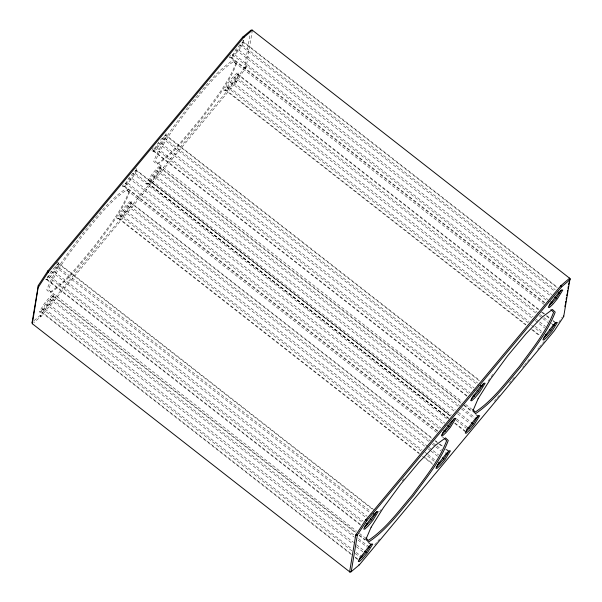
<?xml version="1.0" encoding="UTF-8"?>
<svg xmlns="http://www.w3.org/2000/svg" width="602" height="602" viewBox="0 0 602 602"><rect width="100%" height="100%" fill="white"/><g stroke="black" fill="none" stroke-linecap="round" stroke-linejoin="round"><path stroke-width="0.45" stroke-dasharray="3.01 2.26" d="M34.096 320.58L40.326 315.267L235.209 81.3L244.615 67.078L250.146 34.013M252.388 30.175L246.241 66.92L236.533 81.684L41.184 316.276L33.772 322.664M236.195 81.917L236.059 82.316L235.209 81.3L236.533 81.684L235.209 81.3L236.368 81.804L236.059 82.316L235.698 81.609L236.368 81.804M40.733 316.765L41.184 316.276L40.326 315.267L40.733 316.765L40.326 315.267M129.182 190.977C121.469 211.535 107.058 228.572 94.364 246.188C80.42 262.464 67.605 280.479 49.537 292.504L46.775 289.908C54.489 269.35 68.899 252.313 81.594 234.697C95.537 218.421 108.352 200.406 126.42 188.381L129.182 190.977L129.362 192.557C121.785 212.754 107.63 229.49 95.161 246.797C81.458 262.788 68.869 280.487 51.117 292.301L49.537 292.504M236.135 62.57C228.421 83.136 214.011 100.165 201.316 117.781C187.372 134.058 174.557 152.073 156.49 164.105L153.728 161.509C161.441 140.951 175.852 123.914 188.546 106.298C202.49 90.022 215.305 72.007 233.373 59.974L236.135 62.57L236.315 64.151C228.737 84.348 214.583 101.083 202.114 118.391C188.411 134.381 175.822 152.08 158.07 163.902L156.49 164.105M360.583 525.14L46.264 279.358L51.2 271.367L55.203 266.558L58.326 263.608L59.274 263.736L373.594 509.525M57.8 266.769L59.274 263.736L59.094 262.163L53.616 271.028L45.684 279.659L47.212 279.486L50.335 276.536L57.8 266.769L370.636 511.399M351.455 554.698L40.831 311.806L45.767 303.814L49.778 299.006L52.901 296.064L53.841 296.184L355.586 532.138M53.661 294.611L48.183 303.483L43.72 308.841L40.251 312.107L39.205 311.964L44.683 303.092L49.146 297.734L52.615 294.468L53.661 294.611L53.841 296.184L52.366 299.224L48.912 304.176L41.779 311.934L40.251 312.107M123.117 184.596L122.296 186.274L124.87 186.244L132.004 178.485L136.94 170.494L136.752 168.921L135.706 168.778M437.503 431.325L123.929 186.116L128.858 178.124L132.869 173.316L135.992 170.374L136.94 170.494L450.514 415.704M136.752 168.921L131.274 177.793L123.342 186.417M419.504 453.946L118.496 218.571L123.433 210.58L127.436 205.764L130.559 202.821L131.507 202.949L431.777 437.744M153.224 147.746L151.584 151.11L154.165 151.079L161.291 143.321L164.752 138.37L166.227 135.33L166.047 133.757L160.568 142.629L152.637 151.252M466.798 396.161L153.217 150.951L158.153 142.967L162.156 138.151L165.279 135.209L166.227 135.33L479.809 380.539M131.326 201.369L125.848 210.241L121.386 215.599L117.917 218.872L116.863 218.729L122.341 209.857L126.804 204.499L130.273 201.226L131.326 201.369L131.507 202.949L130.032 205.982L126.57 210.941L119.444 218.692L117.917 218.872M448.791 418.781L147.783 183.407L152.72 175.415L156.731 170.599L159.854 167.657L160.794 167.785L461.064 402.58M160.614 166.205L155.135 175.077L150.673 180.434L147.204 183.708L146.158 183.565L151.636 174.693L156.099 169.335L159.568 166.062L160.614 166.205L160.794 167.785L159.319 170.817L155.865 175.776L148.732 183.527L147.204 183.708M230.476 55.346L229.249 57.875L231.823 57.845L238.956 50.086L243.893 42.095L243.705 40.515L242.659 40.379M544.456 302.919L230.882 57.717L235.811 49.725L239.822 44.909L242.945 41.967L243.893 42.095L557.467 287.297M243.705 40.515L238.226 49.387L230.295 58.018M525.719 324.96L225.449 90.165L230.385 82.173L234.389 77.365L237.512 74.415L238.46 74.543L538.73 309.338M238.279 72.97L232.801 81.842L228.339 87.2L224.87 90.466L223.816 90.323L229.294 81.451L233.757 76.093L237.226 72.827L238.279 72.97L238.46 74.543L236.985 77.575L233.523 82.534L226.397 90.292L224.87 90.466M379.644 511.866L381.6 508.75M488.064 381.126L493.821 372.864M558.754 322.439L562.306 316.968M402.219 480.81L403.972 478.71M374.7 544.878L377.108 541.988M377.71 541.266L380.11 538.376M494.392 401.18L496.8 398.291M497.402 397.568L499.81 394.679M509.427 383.128L511.835 380.238M512.437 379.516L514.845 376.626M522.664 367.243L523.868 365.798M524.47 365.075L526.87 362.186M527.472 361.463L529.88 358.574M537.699 349.183L538.903 347.745M539.505 347.023L541.913 344.133M542.515 343.411L544.313 341.244M56.31 263.653L58.04 262.02M544.231 304.492L233.606 61.6C215.855 73.414 203.265 91.113 189.562 107.103C177.093 124.411 162.939 141.146 155.361 161.351L462.035 401.587M436.533 432.319L126.653 189.999C108.902 201.82 96.312 219.519 82.609 235.51C70.141 252.817 55.986 269.553 48.408 289.75L356.557 531.152M246.037 67.033L244.615 67.078M245.323 67.055L246.241 66.92L245.323 67.055L246.037 67.311M230.882 57.717L231.823 57.845L544.667 302.467M225.449 90.165L226.397 90.292L525.922 324.508M153.217 150.951L154.165 151.079L467.001 395.71M147.783 183.407L148.732 183.527L448.257 417.75M123.929 186.116L124.87 186.244L438.452 431.453M118.496 218.571L119.444 218.692L418.969 452.915M46.264 279.358L47.212 279.486L360.786 524.688M40.831 311.806L41.779 311.934L351.658 554.246M40.59 315.854L40.853 316.434M242.945 41.967L557.264 287.756M242.418 45.127L555.255 289.758M239.822 44.909L554.878 291.278M238.956 50.086L551.793 294.709M235.811 49.725L550.13 295.507M234.946 54.895L547.79 299.525M232.357 54.684L548.889 302.204M542.425 312.235L549.822 318.014M552.779 320.332L555.736 322.642M237.512 74.415L538.519 309.797M541.476 312.107L543.696 313.838M546.654 316.155L549.611 318.466M553.313 321.363L554.788 322.514M236.985 77.575L537.255 312.378M540.212 314.688L543.17 316.998M543.907 317.578L548.347 321.047M551.304 323.364L552.779 324.523M234.389 77.365L536.134 313.318M539.099 315.629L542.056 317.939M542.793 318.518L547.971 322.567M233.523 82.534L533.056 316.75M536.013 319.068L538.971 321.378M539.708 321.957L545.623 326.585M230.385 82.173L532.13 318.127M535.088 320.445L544.705 327.962M229.52 87.35L529.045 321.566M534.96 326.194L541.619 331.393M226.924 87.132L528.669 323.086M531.626 325.396L541.243 332.914M532.574 329.715L539.234 334.923M531.634 329.587L539.768 335.954M165.279 135.209L479.598 380.991M164.752 138.37L477.589 382.992M162.156 138.151L478.695 385.671M161.291 143.321L474.135 387.951M158.153 142.967L474.685 390.487M157.288 148.137L470.124 392.767M154.691 147.919L469.011 393.708M465.73 404.484L471.644 409.104M464.022 404.89L472.156 411.256M476.596 414.725L478.071 415.884M159.854 167.657L463.073 404.77M463.818 405.349L471.953 411.708M475.648 414.597L477.13 415.756M159.319 170.817L459.589 405.613M462.547 407.93L476.596 418.917M156.731 170.599L458.476 406.553M461.433 408.871L474.007 418.699M155.865 175.776L455.39 409.992M458.348 412.302L471.659 422.717M152.72 175.415L454.465 411.369M457.422 413.679L469.996 423.515M151.855 180.585L451.38 414.808M456.557 418.857L467.649 427.525M149.258 180.367L451.011 416.328M456.181 420.369L466.535 428.466M135.992 170.374L450.311 416.155M454.916 422.958L466.008 431.626M135.465 173.534L448.302 418.157M454.706 423.409L465.06 431.506M132.869 173.316L449.408 420.836M132.004 178.485L444.84 423.116M128.858 178.124L445.397 425.652M127.993 183.301L440.837 427.932M125.404 183.083L439.723 428.872M442.455 436.947L443.93 438.098M435.472 440.634L436.954 441.793M439.911 444.103L442.869 446.421M446.564 449.31L448.783 451.048M130.559 202.821L431.566 438.196M435.269 441.085L438.226 443.403M438.963 443.983L442.658 446.872M445.623 449.182L447.835 450.921M130.032 205.982L430.302 440.777M433.259 443.095L436.217 445.405M436.954 445.984L441.394 449.453M127.436 205.764L429.181 441.717M432.146 444.035L435.103 446.345M435.84 446.925L441.018 450.973M126.57 210.941L428.315 446.895M429.06 447.467L438.67 454.992M123.433 210.58L425.178 446.533M428.135 448.844L430.355 450.582M431.092 451.161L437.752 456.361M122.567 215.749L422.092 449.972M425.05 452.283L427.269 454.021M428.007 454.593L434.667 459.8M119.971 215.531L421.716 451.485M427.631 456.113L434.29 461.32M424.884 457.543L433.019 463.901M422.461 456.256L432.815 464.353M58.326 263.608L372.646 509.397M55.203 266.558L371.743 514.078M54.338 271.728L367.182 516.358M51.2 271.367L367.732 518.886M50.335 276.536L363.172 521.166M47.739 276.326L362.058 522.107M359.514 533.462L364.692 537.511M359.289 535.035L365.203 539.655M368.906 542.553L371.118 544.283M52.901 296.064L356.121 533.169M359.085 535.487L365 540.107M367.957 542.425L370.177 544.155M52.366 299.224L354.111 535.178M358.551 538.647L368.168 546.164M49.778 299.006L354.48 537.27M358.175 540.167L367.054 547.105M48.912 304.176L353.615 542.447M356.572 544.757L364.707 551.116M45.767 303.814L352.689 543.817M356.384 546.714L363.044 551.914M44.902 308.992L351.824 548.994M356.264 552.463L360.696 555.932M42.306 308.773L352.193 551.086M355.15 553.404L359.582 556.873M355.353 557.143L359.055 560.033M355.15 557.595L358.107 559.905M233.606 61.6L236.315 64.151M126.653 189.999L129.362 192.557"/><path stroke-width="0.9" d="M32.154 322.145L38.302 285.408L47.701 271.178L242.583 37.219L250.763 30.333L252.215 30.1L569.665 278.274L569.846 279.855L563.698 316.592L554.299 330.822L359.417 564.781L351.237 571.667L349.785 571.9L32.335 323.725L32.154 322.145L32.38 323.68M32.335 323.725L38.385 286.055L38.483 286.988L48.19 272.217L243.539 37.625L252.388 30.175L250.763 30.333M569.778 279.11L569.665 278.274L569.846 279.855L561.674 286.733L366.791 520.7L357.385 534.922L351.237 571.667L349.611 571.825L355.759 535.08L365.467 520.316L560.816 285.724L569.53 278.282L569.778 279.11L569.703 278.365M564.902 306.749L565.21 304.913M565.519 303.077L565.82 301.241M566.128 299.405L566.437 297.561M566.745 295.725L567.054 293.889M567.362 292.053L567.663 290.217M567.972 288.381L568.28 286.544M568.589 284.708L568.898 282.872M569.206 281.029L569.665 278.274M365.805 520.083L365.941 519.684L366.791 520.7L365.467 520.316L366.791 520.7M48.25 272.014L47.701 271.178L48.664 271.592L48.25 272.014L47.701 271.178L48.25 272.014L48.009 271.502L48.664 271.592L48.318 271.818M243.659 37.301L242.583 37.219M561.147 285.566L561.674 286.733L560.816 285.724L561.207 285.401L561.674 286.733L560.816 285.724L561.41 286.146L561.207 285.401M364.488 527.585L371.615 519.827L376.551 511.835M359.055 560.033L366.189 552.275L371.118 544.283M454.217 418.593L449.28 426.585L442.146 434.343M436.721 466.791L443.847 459.033L448.783 451.048M471.441 399.179L478.567 391.42L483.504 383.429M478.071 415.884L473.142 423.876L466.008 431.626M549.099 305.936L556.233 298.186L561.169 290.194M543.674 338.392L550.8 330.633L555.736 322.642M355.963 534.832L357.385 534.922L355.963 534.967M38.475 286.71L38.302 285.408M243.125 37.256L243.825 37.219L243.539 37.625L243.125 37.256L243.991 37.136M349.611 571.825L351.237 571.667M358.875 564.744L359.417 564.781M365.467 520.316L366.302 520.391L365.941 519.684L365.632 520.196L366.302 520.391M558.212 292.068L559.694 293.227M554.751 297.027L556.233 298.186M550.747 301.835L552.222 302.994M552.779 324.523L554.261 325.674M549.325 329.475L550.8 330.633M545.314 334.291L546.797 335.442M480.546 385.31L482.029 386.469M477.093 390.262L478.567 391.42M473.082 395.078L474.564 396.236M471.659 422.717L473.142 423.876M467.649 427.525L469.131 428.684M447.798 425.426L449.28 426.585M443.794 430.242L445.269 431.401M445.826 452.922L447.309 454.081M442.372 457.881L443.847 459.033M438.361 462.69L439.844 463.849M373.594 513.709L375.076 514.868M370.14 518.668L371.615 519.827M366.129 523.484L367.611 524.635M368.168 546.164L369.643 547.316M364.707 551.116L366.189 552.275M360.696 555.932L362.178 557.091M550.883 309.699L553.592 312.25C546.014 332.447 531.859 349.183 519.391 366.49C505.688 382.481 493.098 400.179 475.347 412.001L472.638 409.443M444.607 438.738L446.639 440.649C439.061 460.854 424.907 477.589 412.438 494.897C398.735 510.887 386.145 528.586 368.394 540.4L365.685 537.849M38.385 286.055L38.686 286.59M569.53 278.282L569.846 279.855M563.615 315.945L563.698 316.592M371.103 527.224L365.865 539.43L368.627 542.026C386.695 529.993 399.51 511.978 413.454 495.702C426.148 478.086 440.559 461.049 448.272 440.491L445.51 437.895L435.08 445.593L419.075 462.133L400.684 484.219L383.557 507.448L371.103 527.224M478.056 398.825L472.818 411.023L475.58 413.619C493.648 401.594 506.463 383.579 520.406 367.303C533.101 349.687 547.511 332.65 555.225 312.092L552.463 309.496L542.033 317.194L526.028 333.726L507.636 355.812L490.51 379.042L478.056 398.825M365.361 525.666L363.721 529.03L364.774 529.173L368.243 525.907L372.706 520.549L378.184 511.677L377.13 511.534L373.661 514.8L365.361 525.666M359.928 558.114L358.295 561.485L359.341 561.621L362.81 558.355L367.273 552.997L372.751 544.125L371.705 543.982L368.236 547.256L359.928 558.114M443.027 432.424L441.386 435.795L442.432 435.938L445.901 432.665L450.364 427.307L455.842 418.435L454.796 418.292L451.327 421.566L443.027 432.424M437.594 464.879L435.953 468.243L437.007 468.386L440.476 465.113L444.938 459.762L450.416 450.89L449.363 450.747L445.894 454.013L437.594 464.879M472.314 397.26L470.674 400.631L471.727 400.774L475.196 397.501L479.659 392.143L485.137 383.271L484.083 383.128L480.614 386.401L472.314 397.26M466.881 429.715L465.248 433.079L466.294 433.222L469.763 429.948L474.226 424.598L479.704 415.726L478.658 415.583L475.189 418.849L466.881 429.715M549.98 304.025L548.339 307.389L549.385 307.532L552.854 304.266L557.317 298.908L562.795 290.036L561.749 289.893L558.28 293.159L549.98 304.025M544.547 336.473L542.906 339.837L543.96 339.979L547.429 336.714L551.891 331.356L557.369 322.484L556.316 322.341L552.847 325.614L544.547 336.473"/></g></svg>
